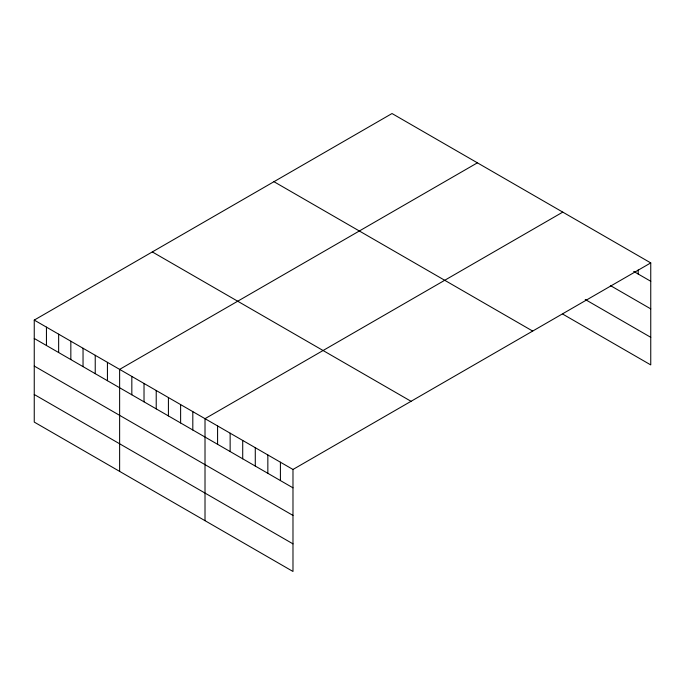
<?xml version="1.0" encoding="UTF-8"?>
<svg xmlns="http://www.w3.org/2000/svg" width="685" height="685" viewBox="0 0 685 685"><rect width="100%" height="100%" fill="white"/><g stroke="black" fill="none" stroke-linecap="round" stroke-linejoin="round"><path stroke-width="1.03" d="M34.25 320.092L292.983 469.465L292.983 571.47L34.25 422.088L34.25 320.092L392.017 113.53L650.75 262.912L650.75 364.908L562.779 314.124M477.402 162.825L119.627 369.386L119.627 471.383M562.779 212.119L205.012 418.681L205.012 520.677M292.983 469.465L650.75 262.912M633.693 271.431L650.75 281.278M610.361 285.551L650.75 308.875M585.221 299.482L650.75 337.311M273.957 181.696L532.682 331.069M152.318 251.926L411.043 401.299M34.25 338.458L292.983 487.831M34.25 366.055L292.983 515.428M34.25 394.492L292.983 543.864M638.18 269.941L638.18 274.017M280.413 462.212L280.413 480.579M267.844 454.951L267.844 473.318M255.282 447.699L255.282 466.065M242.713 440.446L242.713 458.813M230.143 433.185L230.143 451.552M217.582 425.933L217.582 444.3M192.81 411.634L192.81 430M180.617 404.595L180.617 422.962M168.416 397.548L168.416 415.915M156.223 390.51L156.223 408.876M144.021 383.472L144.021 401.838M131.828 376.425L131.828 394.791M107.434 362.339L107.434 380.706M95.232 355.301L95.232 373.667M83.039 348.254L83.039 366.621M70.838 341.216L70.838 359.582M58.645 334.177L58.645 352.544M46.443 327.13L46.443 345.497"/></g></svg>
